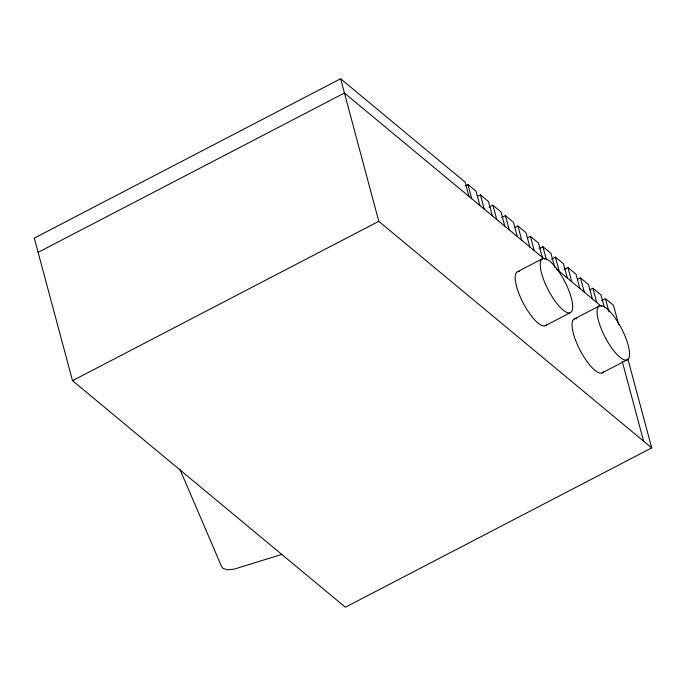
<?xml version="1.0" encoding="UTF-8"?>
<svg xmlns="http://www.w3.org/2000/svg" width="686" height="686" viewBox="0 0 686 686"><rect width="100%" height="100%" fill="white"/><g stroke="black" fill="none" stroke-linecap="round" stroke-linejoin="round"><path stroke-width="1.03" d="M468.975 196.428L465.151 182.167L340.608 78.77L34.3 238.111L72.502 380.67L345.392 607.23L651.7 447.889L627.853 358.907M38.116 252.362L344.423 93.022L544.53 259.154M72.502 380.67L378.801 221.321L651.7 447.889M465.082 185.949L467.921 184.474L476.007 191.188L479.831 205.44M477.576 196.325L480.423 194.85L488.509 201.564L492.334 215.816M489.127 207.198L492.925 205.225L501.012 211.94L504.827 226.191M501.629 217.573L505.419 215.601L513.505 222.315L517.33 236.576M515.075 227.46L517.921 225.977L526.008 232.691L529.824 246.951M527.577 237.836L530.424 236.353L538.51 243.067L542.326 257.327M539.127 248.709L542.918 246.737L551.004 253.451L554.828 267.703M517.647 271.673L542.677 258.648M551.63 259.085L555.42 257.113L563.506 263.827L567.322 278.079M564.124 269.461L567.914 267.489L576.008 274.203L579.824 288.454M577.569 279.348L580.416 277.864L588.502 284.579L592.327 298.83M590.071 289.724L592.918 288.24L601.005 294.954L604.28 307.174M545.216 325.73L570.246 312.713A30.355 9.261 62.5 0 0 557.015 269.084A30.355 9.261 62.5 0 0 542.137 275.24A30.355 9.261 62.5 0 0 570.246 312.713M601.622 300.588L605.412 298.616L613.498 305.33L618.712 324.761M574.491 318.861L599.521 305.836M602.059 372.927L627.09 359.901A30.355 9.261 62.5 0 0 613.859 316.28A30.355 9.261 62.5 0 0 598.981 322.429A30.355 9.261 62.5 0 0 627.09 359.901M281.843 554.408L233.883 569.208L227.4 569.817L222.821 568.231L221.458 566.233L179.809 469.113M556.295 268.921L601.588 306.522M605.412 298.616L608.962 311.856M622.262 361.505L643.614 441.175M592.918 288.24L596.734 302.5M580.416 277.864L584.24 292.125M567.914 267.489L571.738 281.74M555.42 257.113L559.236 271.364M542.918 246.737L546.468 259.968M530.424 236.353L534.24 250.613M517.921 225.977L521.737 240.237M505.419 215.601L509.244 229.861M492.925 205.225L496.741 219.477M480.423 194.85L484.247 209.101M467.921 184.474L471.745 198.726M340.608 78.77L378.801 221.321M603.526 371.623A30.355 9.261 62.5 0 1 579.713 349.508A30.355 9.261 62.5 0 1 576.497 318.698M546.682 324.435A30.355 9.261 62.5 0 1 522.869 302.312A30.355 9.261 62.5 0 1 519.654 271.51"/></g></svg>
